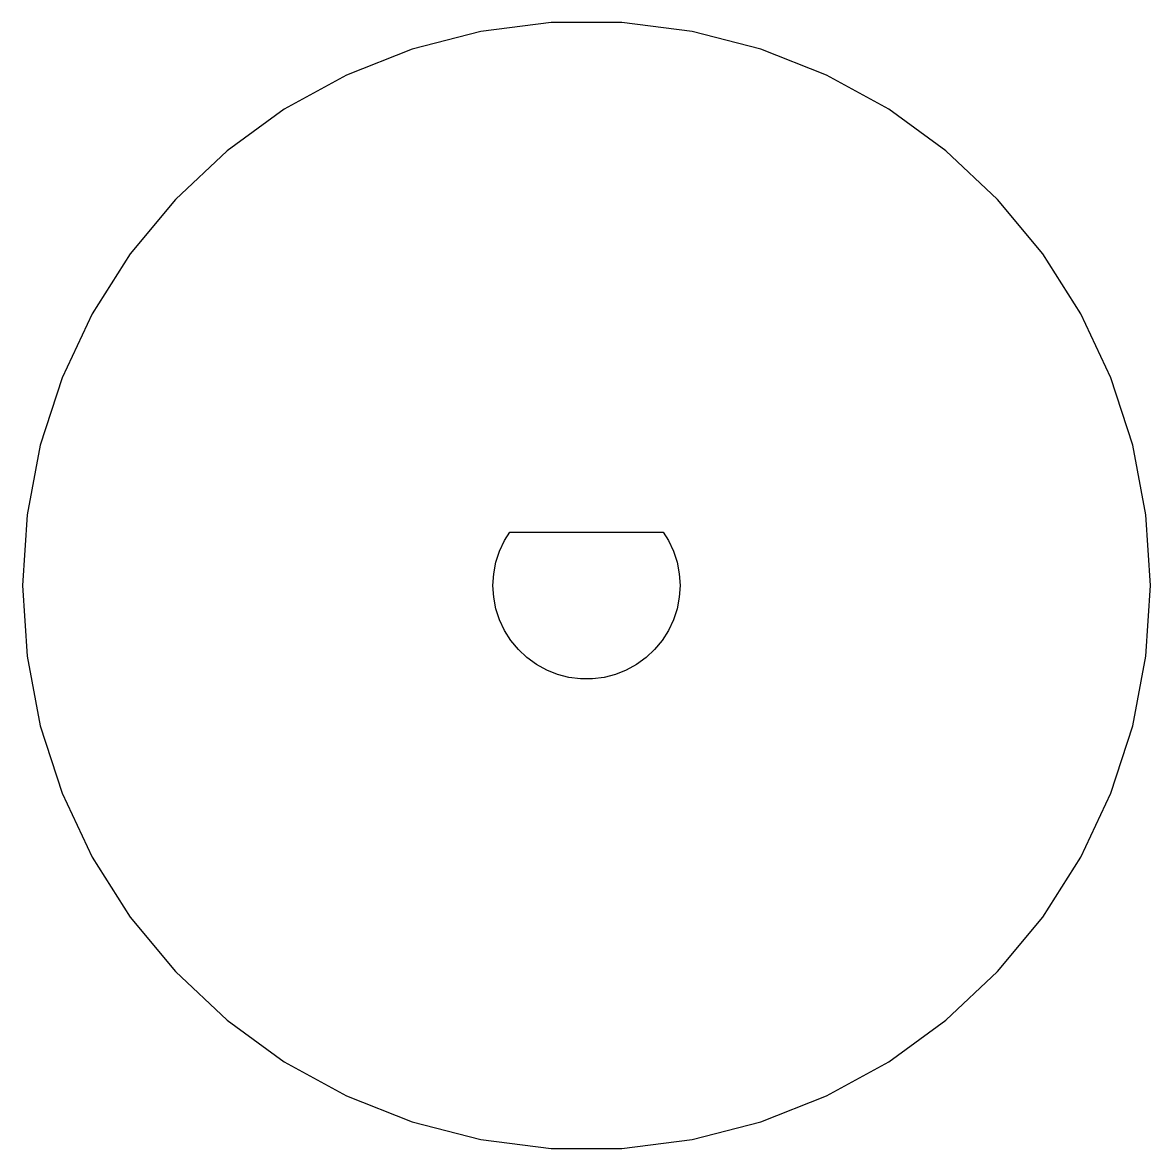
# Model space of a CAD drawing. Header units: metres. Extents: x -11 to 11, y 99 to 229.
# Drawn here: x -10.55 to 10.55, y 99.47 to 120.53 of the extents above.
import ezdxf

# ---------------------------------------------------------------- set-up
doc = ezdxf.new("R2010")
doc.units = ezdxf.units.M

msp = doc.modelspace()

# ---------------------------------------------------------------- linework, layer by layer
for p, q in [((-0.662689, 120.533), (-1.97765, 120.367)), ((0.662689, 120.533), (-0.662689, 120.533)), ((1.97765, 120.367), (0.662689, 120.533)), ((-1.97765, 120.367), (-3.2614, 120.038)), ((3.2614, 120.038), (1.97765, 120.367)), ((-3.2614, 120.038), (-4.49373, 119.55)), ((4.49373, 119.55), (3.2614, 120.038)), ((-4.49373, 119.55), (-5.65518, 118.911)), ((5.65518, 118.911), (4.49373, 119.55)), ((-5.65518, 118.911), (-6.72745, 118.132)), ((6.72745, 118.132), (5.65518, 118.911)), ((-6.72745, 118.132), (-7.69363, 117.225)), ((7.69363, 117.225), (6.72745, 118.132)), ((-7.69363, 117.225), (-8.53847, 116.204)), ((8.53847, 116.204), (7.69363, 117.225)), ((-8.53847, 116.204), (-9.24866, 115.084)), ((9.24866, 115.084), (8.53847, 116.204)), ((-9.24866, 115.084), (-9.81299, 113.885)), ((9.81299, 113.885), (9.24866, 115.084)), ((-9.81299, 113.885), (-10.2225, 112.625)), ((10.2225, 112.625), (9.81299, 113.885)), ((-10.2225, 112.625), (-10.4709, 111.323)), ((10.4709, 111.323), (10.2225, 112.625)), ((-10.4709, 111.323), (-10.5541, 110)), ((10.5541, 110), (10.4709, 111.323)), ((-1.62711, 110.644), (-1.53352, 110.843)), ((-1.53352, 110.843), (-1.43393, 111)), ((-1.43393, 111), (1.43393, 111)), ((1.43393, 111), (1.53352, 110.843)), ((1.53352, 110.843), (1.62711, 110.644)), ((-1.69501, 110.435), (-1.62711, 110.644)), ((1.62711, 110.644), (1.69501, 110.435)), ((-1.73619, 110.219), (-1.69501, 110.435)), ((1.69501, 110.435), (1.73619, 110.219)), ((-1.75, 110), (-1.73619, 110.219)), ((1.73619, 110.219), (1.75, 110)), ((-10.5541, 110), (-10.4709, 108.677)), ((-1.73619, 109.781), (-1.75, 110)), ((1.75, 110), (1.73619, 109.781)), ((10.4709, 108.677), (10.5541, 110)), ((-1.69501, 109.565), (-1.73619, 109.781)), ((1.73619, 109.781), (1.69501, 109.565)), ((-1.62711, 109.356), (-1.69501, 109.565)), ((1.69501, 109.565), (1.62711, 109.356)), ((-1.53352, 109.157), (-1.62711, 109.356)), ((1.62711, 109.356), (1.53352, 109.157)), ((-1.41577, 108.971), (-1.53352, 109.157)), ((1.53352, 109.157), (1.41577, 108.971)), ((-1.27568, 108.802), (-1.41577, 108.971)), ((1.41577, 108.971), (1.27568, 108.802)), ((-1.11548, 108.652), (-1.27568, 108.802)), ((1.27568, 108.802), (1.11548, 108.652)), ((-10.4709, 108.677), (-10.2225, 107.375)), ((-0.937683, 108.522), (-1.11548, 108.652)), ((-0.745102, 108.417), (-0.937683, 108.522)), ((0.937683, 108.522), (0.745102, 108.417)), ((1.11548, 108.652), (0.937683, 108.522)), ((10.2225, 107.375), (10.4709, 108.677)), ((-0.540771, 108.336), (-0.745102, 108.417)), ((-0.327911, 108.281), (-0.540771, 108.336)), ((0.540771, 108.336), (0.327911, 108.281)), ((0.745102, 108.417), (0.540771, 108.336)), ((-0.109879, 108.253), (-0.327911, 108.281)), ((0.109879, 108.253), (-0.109879, 108.253)), ((0.327911, 108.281), (0.109879, 108.253)), ((-10.2225, 107.375), (-9.81299, 106.115)), ((9.81299, 106.115), (10.2225, 107.375)), ((-9.81299, 106.115), (-9.24866, 104.916)), ((9.24866, 104.916), (9.81299, 106.115)), ((-9.24866, 104.916), (-8.53847, 103.796)), ((8.53847, 103.796), (9.24866, 104.916)), ((-8.53847, 103.796), (-7.69363, 102.775)), ((7.69363, 102.775), (8.53847, 103.796)), ((-7.69363, 102.775), (-6.72745, 101.868)), ((6.72745, 101.868), (7.69363, 102.775)), ((-6.72745, 101.868), (-5.65518, 101.089)), ((5.65518, 101.089), (6.72745, 101.868)), ((-5.65518, 101.089), (-4.49373, 100.45)), ((4.49373, 100.45), (5.65518, 101.089)), ((-4.49373, 100.45), (-3.2614, 99.9624)), ((3.2614, 99.9624), (4.49373, 100.45)), ((-3.2614, 99.9624), (-1.97765, 99.6328)), ((1.97765, 99.6328), (3.2614, 99.9624)), ((-1.97765, 99.6328), (-0.662689, 99.4667)), ((0.662689, 99.4667), (1.97765, 99.6328)), ((-0.662689, 99.4667), (0.662689, 99.4667))]:
    msp.add_line(p, q)

doc.saveas('drawing.dxf')
